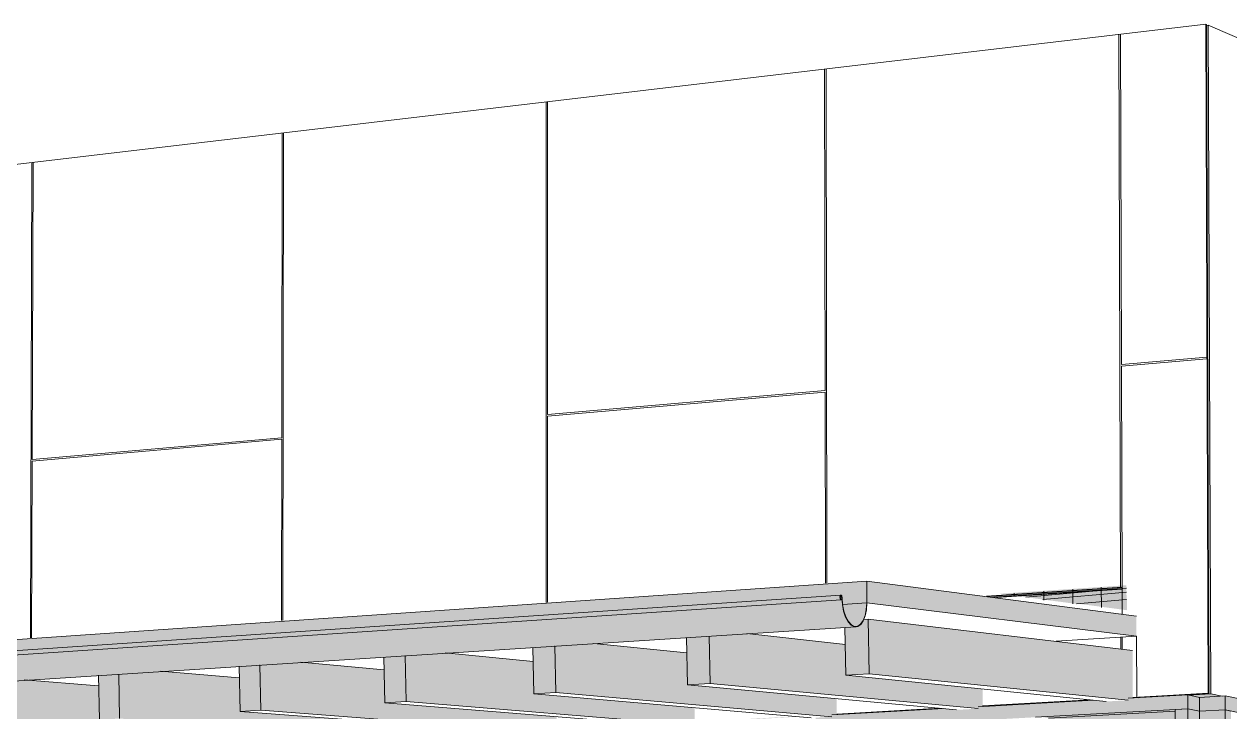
# Model space of a CAD drawing. Header units: inches. Extents: x 30764 to 92544, y -36095 to 66.
# Drawn here: x 30764.0844 to 30764.3252, y -164.8989 to -164.7615 of the extents above; entities that cross this region are included whole.
import ezdxf

# ---------------------------------------------------------------- set-up
doc = ezdxf.new("R2010")
doc.units = ezdxf.units.IN
doc.header["$MEASUREMENT"] = 0
for name, color, linetype, lineweight in [('A-GLAZ-CURT', 52, 'Continuous', 9), ('A-GLAZ-CWMG', 51, 'Continuous', 9), ('A-ROOF', 132, 'Continuous', 13), ('A-ROOF-OTLN', 132, 'Continuous', 9), ('A-WALL-PATT', 111, 'Continuous', 13), ('L-SITE-WALL', 31, 'Continuous', 13), ('S-BEAM', 12, 'Continuous', 9)]:
    doc.layers.add(name, color=color, linetype=linetype, lineweight=lineweight)

# ---------------------------------------------------------------- blocks, each defined once
blk = doc.blocks.new('FP_11-Entrance - Clinic')
at = {"layer": 'A-WALL-PATT', "lineweight": 9}
for p, q in [((30764.30344, -164.88635), (30764.30343, -164.88398)), ((30764.30375, -164.88638), (30764.30375, -164.88396))]:
    blk.add_line(p, q, dxfattribs=at)
blk = doc.blocks.new('FP_20-Entrance - Clinic')
at = {"layer": 'A-WALL-PATT', "lineweight": 9}
for p, q in [((30764.29957, -164.87807), (30764.29956, -164.87401)), ((30764.28215, -164.87578), (30764.28215, -164.87519)), ((30764.28807, -164.87656), (30764.28806, -164.87479)), ((30764.29388, -164.87732), (30764.29387, -164.87439))]:
    blk.add_line(p, q, dxfattribs=at)
blk = doc.blocks.new('FP_25-Entrance - Clinic')
at = {"layer": 'A-WALL-PATT', "lineweight": 9}
for p, q in [((30764.3034, -164.87404), (30764.30306, -164.76354)), ((30764.30358, -164.82952), (30764.30337, -164.7635)), ((30764.24438, -164.83468), (30764.24429, -164.77047)), ((30764.24473, -164.87319), (30764.24459, -164.77044)), ((30764.18865, -164.87703), (30764.18867, -164.77704)), ((30764.18894, -164.83951), (30764.18895, -164.777)), ((30764.13584, -164.84413), (30764.13595, -164.78326)), ((30764.13605, -164.88064), (30764.13621, -164.78323)), ((30764.08561, -164.8841), (30764.0859, -164.78916)), ((30764.08597, -164.84848), (30764.08616, -164.78913)), ((30764.32066, -164.82803), (30764.30358, -164.82952)), ((30764.30358, -164.82986), (30764.32066, -164.82838)), ((30764.30372, -164.87401), (30764.30358, -164.82986)), ((30764.24438, -164.83468), (30764.18894, -164.83951)), ((30764.18894, -164.83983), (30764.24438, -164.83501)), ((30764.24444, -164.87321), (30764.24438, -164.83501)), ((30764.18893, -164.87701), (30764.18894, -164.83983)), ((30764.13584, -164.84413), (30764.08597, -164.84848)), ((30764.08597, -164.84879), (30764.13584, -164.84445)), ((30764.13578, -164.88066), (30764.13584, -164.84445)), ((30764.08586, -164.88408), (30764.08597, -164.84879))]:
    blk.add_line(p, q, dxfattribs=at)

msp = doc.modelspace()

# ---------------------------------------------------------------- hatches: boundary and pattern name
at = {"layer": 'A-GLAZ-CURT', "transparency": 33554458}
msp.add_hatch(color=256, dxfattribs=at).paths.add_polyline_path([(30764.2892, -164.96155), (30764.31451, -164.9609), (30764.31429, -164.89879), (30764.28903, -164.90017), (30764.28919, -164.96148)], flags=0)
at = {"layer": 'A-GLAZ-CWMG', "lineweight": 5}
for points in [[(30764.28642, -164.89998), (30764.31684, -164.89832), (30764.31683, -164.89553), (30764.30494, -164.89619), (30764.30494, -164.89659), (30764.30053, -164.89683), (30764.29805, -164.89658), (30764.28641, -164.89723), (30764.28641, -164.89762)], [(30764.3441, -164.9025), (30764.34409, -164.89981), (30764.32428, -164.89572), (30764.32429, -164.89851), (30764.34243, -164.90216)], [(30764.28903, -164.90017), (30764.3143, -164.89879), (30764.31429, -164.89845), (30764.28766, -164.89991), (30764.28782, -164.89994)], [(30764.29009, -164.90036), (30764.3143, -164.89905), (30764.31429, -164.89879), (30764.28903, -164.90017)], [(30764.31451, -164.9623), (30764.31706, -164.96224), (30764.31684, -164.89832), (30764.31429, -164.89845), (30764.31451, -164.96148)], [(30764.31942, -164.96245), (30764.31918, -164.89878), (30764.31684, -164.89832), (30764.31706, -164.96224), (30764.31919, -164.96243)], [(30764.31942, -164.96245), (30764.32453, -164.96232), (30764.32429, -164.89851), (30764.31919, -164.89878), (30764.31942, -164.96224)], [(30764.32569, -164.96243), (30764.32545, -164.89874), (30764.32429, -164.89851), (30764.32453, -164.96232), (30764.32504, -164.96237)]]:
    msp.add_hatch(color=256, dxfattribs=at).paths.add_polyline_path(points, flags=0)
at = {"layer": 'A-GLAZ-CWMG'}
for points in [[(30764.31919, -164.89878), (30764.31918, -164.89601), (30764.31683, -164.89553), (30764.31684, -164.89832), (30764.31918, -164.89878)], [(30764.31919, -164.89878), (30764.32429, -164.89851), (30764.32428, -164.89572), (30764.31918, -164.89601), (30764.31919, -164.89831)], [(30764.24248, -164.90237), (30764.28642, -164.89998), (30764.28641, -164.89723), (30764.27493, -164.89787), (30764.27493, -164.89826), (30764.27064, -164.8985), (30764.26807, -164.89825), (30764.24575, -164.8995), (30764.24575, -164.89988), (30764.24247, -164.90007)]]:
    msp.add_hatch(color=256, dxfattribs=at).paths.add_polyline_path(points, flags=0)
at = {"layer": 'A-ROOF', "lineweight": 5}
for points in [[(30763.96639, -164.89449), (30764.24758, -164.87556), (30764.24769, -164.87566), (30764.24777, -164.87588), (30764.24779, -164.87607), (30764.24788, -164.87745), (30764.25273, -164.87713), (30764.25273, -164.8728), (30763.96641, -164.89241), (30763.96639, -164.8941)], [(30764.30658, -164.88379), (30764.30657, -164.87981), (30764.25273, -164.8728), (30764.25273, -164.87714), (30764.30433, -164.88351)]]:
    msp.add_hatch(color=256, dxfattribs=at).paths.add_polyline_path(points, flags=0)
at = {"layer": 'A-ROOF-OTLN', "lineweight": 5}
for points in [[(30763.96001, -164.89574), (30764.24754, -164.8765), (30764.24744, -164.87639), (30764.24736, -164.8762), (30764.24734, -164.87596), (30764.24738, -164.87575), (30764.24746, -164.87561), (30764.24751, -164.87558), (30763.95985, -164.89497), (30763.95974, -164.89509), (30763.9597, -164.89528), (30763.95972, -164.89548), (30763.95981, -164.89565), (30763.95994, -164.89573)], [(30763.96326, -164.90034), (30764.25025, -164.88191), (30764.24961, -164.8816), (30764.249, -164.88094), (30764.24848, -164.87999), (30764.24808, -164.87881), (30764.24783, -164.87747), (30764.24774, -164.87608), (30764.2474, -164.8761), (30764.24745, -164.8763), (30764.24751, -164.87637), (30764.24767, -164.87636), (30764.24769, -164.87645), (30764.2476, -164.87651), (30763.96022, -164.89574), (30763.96029, -164.89657), (30763.96059, -164.89771), (30763.96108, -164.89872), (30763.96172, -164.89953), (30763.96246, -164.90008)], [(30764.25025, -164.88191), (30764.2509, -164.88186), (30764.2515, -164.88146), (30764.25201, -164.88072), (30764.25241, -164.87971), (30764.25265, -164.87849), (30764.25271, -164.87713), (30764.25269, -164.87713), (30764.25261, -164.87845), (30764.25237, -164.87965), (30764.25198, -164.88065), (30764.25148, -164.88137), (30764.25089, -164.88177), (30764.25025, -164.88182), (30764.24962, -164.88151), (30764.24902, -164.88087), (30764.24851, -164.87993), (30764.24812, -164.87877), (30764.24787, -164.87746), (30764.24775, -164.87585), (30764.24768, -164.87567), (30764.24757, -164.87558), (30764.24746, -164.87561), (30764.24738, -164.87575), (30764.24734, -164.87596), (30764.24736, -164.8762), (30764.24744, -164.87639), (30764.24754, -164.8765), (30764.24765, -164.87649), (30764.2477, -164.87644), (30764.24767, -164.87636), (30764.24758, -164.87641), (30764.2475, -164.87637), (30764.24743, -164.87624), (30764.24739, -164.87606), (30764.2474, -164.87588), (30764.24745, -164.87574), (30764.24753, -164.87567), (30764.24761, -164.8757), (30764.24769, -164.87581), (30764.24773, -164.87598), (30764.24783, -164.87747), (30764.24808, -164.87881), (30764.24848, -164.87999), (30764.249, -164.88094), (30764.24961, -164.8816)], [(30764.25025, -164.88182), (30764.2509, -164.88176), (30764.2515, -164.88134), (30764.25201, -164.88057), (30764.25237, -164.87965), (30764.25261, -164.87845), (30764.25269, -164.87713), (30764.24788, -164.87746), (30764.24814, -164.87879), (30764.24855, -164.87998), (30764.2491, -164.88093), (30764.24962, -164.8815), (30764.25025, -164.88181)]]:
    msp.add_hatch(color=256, dxfattribs=at).paths.add_polyline_path(points, flags=0)
h = msp.add_hatch(color=256, dxfattribs=at)
h.paths.add_polyline_path([(30764.24758, -164.87641), (30764.24765, -164.87636), (30764.24754, -164.8764), (30764.24757, -164.87641)], flags=0)
h.paths.add_polyline_path([(30764.2474, -164.8761), (30764.24774, -164.87608), (30764.24772, -164.87589), (30764.24765, -164.87575), (30764.24757, -164.87567), (30764.24748, -164.87569), (30764.24741, -164.87583), (30764.24739, -164.87601), (30764.2474, -164.8761)], flags=0)
at = {"layer": 'L-SITE-WALL', "lineweight": 5}
for points in [[(30764.30714, -164.89606), (30764.32141, -164.89529), (30764.32091, -164.76171), (30764.32057, -164.76175), (30764.32105, -164.89521), (30764.30714, -164.89599)], [(30764.32105, -164.89521), (30764.32057, -164.76155), (30764.32042, -164.76149), (30764.3209, -164.89518)], [(30764.27685, -164.87584), (30764.30372, -164.87406), (30764.30372, -164.87401), (30764.27663, -164.87581)], [(30764.30598, -164.89605), (30764.32105, -164.89521), (30764.3209, -164.89518), (30764.30583, -164.89602)], [(30764.31918, -164.896), (30764.32368, -164.89575), (30764.32141, -164.89529), (30764.31691, -164.89554), (30764.31882, -164.89593)], [(30764.30707, -164.89607), (30764.30714, -164.89606), (30764.30714, -164.89599), (30764.30677, -164.89601)]]:
    msp.add_hatch(color=256, dxfattribs=at).paths.add_polyline_path(points, flags=0)
h = msp.add_hatch(color=256, dxfattribs=at)
h.paths.add_polyline_path([(30764.00339, -164.91304), (30764.00895, -164.91273), (30764.00803, -164.91268), (30764.0028, -164.91297)], flags=0)
h.paths.add_polyline_path([(30764.01718, -164.91227), (30764.03196, -164.91144), (30764.03104, -164.91139), (30764.01664, -164.91221), (30764.01715, -164.91227)], flags=0)
h.paths.add_polyline_path([(30764.04019, -164.91098), (30764.05554, -164.91013), (30764.05464, -164.91007), (30764.03972, -164.91093)], flags=0)
h.paths.add_polyline_path([(30764.06379, -164.90966), (30764.07972, -164.90877), (30764.07884, -164.90872), (30764.06337, -164.90961)], flags=0)
h.paths.add_polyline_path([(30764.08798, -164.90831), (30764.10454, -164.90739), (30764.10367, -164.90733), (30764.08743, -164.90824), (30764.08763, -164.90827)], flags=0)
h.paths.add_polyline_path([(30764.1128, -164.90693), (30764.13, -164.90596), (30764.12915, -164.90591), (30764.11226, -164.90685), (30764.11268, -164.90691)], flags=0)
h.paths.add_polyline_path([(30764.13827, -164.9055), (30764.15607, -164.9045), (30764.15531, -164.90444), (30764.13774, -164.90543), (30764.13804, -164.90547)], flags=0)
h.paths.add_polyline_path([(30764.16442, -164.90404), (30764.18277, -164.90299), (30764.18214, -164.90294), (30764.1639, -164.90396), (30764.16424, -164.90401)], flags=0)
h.paths.add_polyline_path([(30764.19127, -164.90254), (30764.21044, -164.90145), (30764.20978, -164.9014), (30764.19076, -164.90246), (30764.19114, -164.90252)], flags=0)
h.paths.add_polyline_path([(30764.21884, -164.901), (30764.23887, -164.89987), (30764.238, -164.89982), (30764.21835, -164.90092), (30764.21878, -164.90099)], flags=0)
h.paths.add_polyline_path([(30764.24719, -164.89942), (30764.26807, -164.89825), (30764.26732, -164.89818), (30764.24671, -164.89933), (30764.24717, -164.89941)], flags=0)
h.paths.add_polyline_path([(30764.27632, -164.89779), (30764.29805, -164.89657), (30764.29732, -164.8965), (30764.27585, -164.8977)], flags=0)
h.paths.add_polyline_path([(30764.30628, -164.89611), (30764.30707, -164.89607), (30764.30662, -164.89598), (30764.30583, -164.89602)], flags=0)
at = {"layer": 'S-BEAM', "lineweight": 5}
for points in [[(30764.27799, -164.87597), (30764.30374, -164.87427), (30764.30373, -164.87404), (30764.27687, -164.87582)], [(30764.28452, -164.876), (30764.30459, -164.87421), (30764.30458, -164.87361), (30764.27926, -164.8753)], [(30764.27861, -164.87606), (30764.30374, -164.87439), (30764.30374, -164.87427), (30764.27799, -164.87597)], [(30764.28787, -164.87645), (30764.30458, -164.87494), (30764.30458, -164.87421), (30764.28451, -164.876), (30764.28757, -164.87641)], [(30764.2946, -164.87734), (30764.3046, -164.87646), (30764.30458, -164.87496), (30764.28787, -164.87645)], [(30764.30469, -164.87859), (30764.30467, -164.87638), (30764.29468, -164.87726), (30764.30467, -164.87859)], [(30764.30494, -164.89659), (30764.30494, -164.89619), (30764.30628, -164.89611), (30764.30583, -164.89602), (30764.3058, -164.88663), (30764.25296, -164.88037), (30764.25319, -164.89132), (30764.30413, -164.89651)], [(30764.27493, -164.89826), (30764.27493, -164.89787), (30764.27632, -164.89779), (30764.27585, -164.8977), (30764.27585, -164.89428), (30764.24857, -164.89153), (30764.24844, -164.88543), (30764.22876, -164.88326), (30764.22122, -164.88376), (30764.22142, -164.89321), (30764.27308, -164.89808)], [(30764.24575, -164.89988), (30764.24575, -164.8995), (30764.2471, -164.8994), (30764.24671, -164.89933), (30764.2467, -164.8962), (30764.21691, -164.89342), (30764.21678, -164.88713), (30764.19817, -164.88522), (30764.19041, -164.88574), (30764.1906, -164.89505), (30764.24115, -164.89948)], [(30764.21737, -164.90146), (30764.21737, -164.90108), (30764.21884, -164.901), (30764.21835, -164.90092), (30764.21835, -164.89805), (30764.1862, -164.89526), (30764.18607, -164.88882), (30764.16847, -164.88713), (30764.1605, -164.88766), (30764.16069, -164.89683), (30764.21243, -164.90106)], [(30764.16286, -164.9045), (30764.16286, -164.90413), (30764.16442, -164.90404), (30764.1639, -164.90396), (30764.1639, -164.90152), (30764.12747, -164.89876), (30764.12733, -164.89211), (30764.11161, -164.89078), (30764.10326, -164.89134), (30764.10345, -164.90024), (30764.16041, -164.90432)], [(30764.18975, -164.903), (30764.18975, -164.90263), (30764.19127, -164.90254), (30764.19076, -164.90246), (30764.19076, -164.89982), (30764.1564, -164.89704), (30764.15626, -164.89048), (30764.13963, -164.88898), (30764.13146, -164.88953), (30764.13166, -164.89856), (30764.18904, -164.90295)], [(30764.13668, -164.90596), (30764.13669, -164.90559), (30764.13827, -164.9055), (30764.13774, -164.90543), (30764.13775, -164.90317), (30764.09937, -164.90044), (30764.09923, -164.89371), (30764.08437, -164.89253), (30764.07586, -164.8931), (30764.07604, -164.90188), (30764.13439, -164.9058)]]:
    msp.add_hatch(color=256, dxfattribs=at).paths.add_polyline_path(points, flags=0)
at = {"layer": 'S-BEAM'}
for points in [[(30764.24852, -164.8916), (30764.25319, -164.89132), (30764.25296, -164.88037), (30764.25213, -164.88042), (30764.25199, -164.88076), (30764.25148, -164.88146), (30764.25089, -164.88185), (30764.24832, -164.88202), (30764.24836, -164.88362)], [(30764.21689, -164.89348), (30764.22142, -164.89321), (30764.22122, -164.88376), (30764.21669, -164.88406), (30764.21682, -164.89009)], [(30764.18621, -164.89531), (30764.1906, -164.89505), (30764.19041, -164.88574), (30764.18601, -164.88603), (30764.1861, -164.89007)], [(30764.15643, -164.89709), (30764.16069, -164.89683), (30764.1605, -164.88766), (30764.15623, -164.88794), (30764.15642, -164.89654)], [(30764.12751, -164.89881), (30764.13166, -164.89856), (30764.13146, -164.88953), (30764.12732, -164.88979), (30764.12746, -164.89653)], [(30764.09943, -164.90048), (30764.10345, -164.90024), (30764.10326, -164.89134), (30764.09924, -164.8916), (30764.09934, -164.89651)]]:
    msp.add_hatch(color=256, dxfattribs=at).paths.add_polyline_path(points, flags=0)

# ---------------------------------------------------------------- linework, layer by layer
at = {"layer": 'A-GLAZ-CURT'}
msp.add_line((30764.3143, -164.89879), (30764.28903, -164.90017), dxfattribs=at)
at = {"layer": 'A-GLAZ-CWMG'}
for p, q in [((30764.31683, -164.89553), (30764.30494, -164.89619)), ((30764.31683, -164.89553), (30764.31684, -164.89832)), ((30764.31918, -164.89601), (30764.31683, -164.89553)), ((30764.32428, -164.89572), (30764.31918, -164.89601)), ((30764.32429, -164.89851), (30764.32428, -164.89572)), ((30764.34409, -164.89981), (30764.32428, -164.89572)), ((30764.26807, -164.89825), (30764.24575, -164.8995)), ((30764.28641, -164.89723), (30764.27493, -164.89787)), ((30764.29805, -164.89658), (30764.28641, -164.89723)), ((30764.31919, -164.89878), (30764.31918, -164.89601)), ((30764.31918, -164.89601), (30764.31919, -164.89878)), ((30764.28642, -164.89998), (30764.31684, -164.89832)), ((30764.31429, -164.89845), (30764.31684, -164.89832)), ((30764.31429, -164.89845), (30764.31451, -164.9623)), ((30764.31684, -164.89832), (30764.31919, -164.89878)), ((30764.31706, -164.96224), (30764.31684, -164.89832)), ((30764.31684, -164.89832), (30764.31919, -164.89878)), ((30764.31919, -164.89878), (30764.32429, -164.89851)), ((30764.31919, -164.89878), (30764.32429, -164.89851)), ((30764.31919, -164.89878), (30764.31942, -164.96245)), ((30764.31942, -164.96245), (30764.31919, -164.89878)), ((30764.32429, -164.89851), (30764.32545, -164.89874)), ((30764.32429, -164.89851), (30764.32453, -164.96232)), ((30764.3441, -164.9025), (30764.32429, -164.89851))]:
    msp.add_line(p, q, dxfattribs=at)
at = {"layer": 'A-ROOF'}
for p, q in [((30763.96641, -164.89241), (30764.25273, -164.8728)), ((30764.25273, -164.8728), (30764.30657, -164.87981)), ((30764.25273, -164.8728), (30764.25273, -164.87714)), ((30764.30658, -164.88379), (30764.25273, -164.87714))]:
    msp.add_line(p, q, dxfattribs=at)
at = {"layer": 'A-ROOF-OTLN'}
for p, q in [((30763.95994, -164.89494), (30764.24753, -164.87557)), ((30764.24759, -164.87651), (30763.96, -164.89574)), ((30764.24767, -164.87636), (30764.2475, -164.87637)), ((30764.24767, -164.87636), (30764.24763, -164.8764)), ((30764.2477, -164.87644), (30764.24767, -164.87636)), ((30764.25269, -164.87713), (30764.24788, -164.87745)), ((30764.25273, -164.87714), (30764.25269, -164.87713)), ((30764.25057, -164.88193), (30763.96366, -164.90035))]:
    msp.add_line(p, q, dxfattribs=at)
for points in [[(30764.24778, -164.87609, 0), (30764.24778, -164.87597, 0), (30764.24775, -164.87585, 0), (30764.24772, -164.87575, 0), (30764.24768, -164.87567, 0), (30764.24763, -164.87561, 0), (30764.24757, -164.87558, 0), (30764.24751, -164.87558, 0), (30764.24746, -164.87561, 0), (30764.24742, -164.87566, 0), (30764.24738, -164.87575, 0), (30764.24735, -164.87585, 0), (30764.24734, -164.87596, 0), (30764.24735, -164.87608, 0), (30764.24736, -164.8762, 0), (30764.24739, -164.8763, 0), (30764.24744, -164.87639, 0), (30764.24749, -164.87646, 0), (30764.24754, -164.8765, 0), (30764.2476, -164.87651, 0), (30764.24765, -164.87649, 0), (30764.2477, -164.87644, 0)], [(30764.24759, -164.87641, 0), (30764.24758, -164.87641, 0), (30764.24754, -164.8764, 0), (30764.2475, -164.87637, 0), (30764.24746, -164.87631, 0), (30764.24743, -164.87624, 0), (30764.2474, -164.87616, 0), (30764.24739, -164.87606, 0), (30764.24739, -164.87597, 0), (30764.2474, -164.87588, 0), (30764.24742, -164.8758, 0), (30764.24745, -164.87574, 0), (30764.24748, -164.87569, 0), (30764.24753, -164.87567, 0), (30764.24754, -164.87567, 0)], [(30764.24757, -164.87567, 0), (30764.24761, -164.8757, 0), (30764.24765, -164.87575, 0), (30764.24769, -164.87581, 0), (30764.24772, -164.87589, 0), (30764.24773, -164.87598, 0), (30764.24774, -164.87608, 0)], [(30764.24774, -164.87608, 0), (30764.24783, -164.87747, 0), (30764.24808, -164.87881, 0), (30764.24848, -164.87999, 0), (30764.249, -164.88094, 0), (30764.24961, -164.8816, 0), (30764.25025, -164.88191, 0), (30764.2509, -164.88186, 0), (30764.2515, -164.88146, 0), (30764.25201, -164.88072, 0), (30764.25241, -164.87971, 0), (30764.25265, -164.87849, 0), (30764.25273, -164.87714, 0)], [(30764.25269, -164.87713, 0), (30764.25261, -164.87845, 0), (30764.25237, -164.87965, 0), (30764.25198, -164.88065, 0), (30764.25148, -164.88137, 0), (30764.25089, -164.88177, 0), (30764.25025, -164.88182, 0), (30764.24962, -164.88151, 0), (30764.24902, -164.88087, 0), (30764.24851, -164.87993, 0), (30764.24812, -164.87877, 0), (30764.24787, -164.87746, 0), (30764.24778, -164.87609, 0)]]:
    msp.add_polyline3d(points, dxfattribs=at)
at = {"layer": 'L-SITE-WALL'}
for p, q in [((30764.32042, -164.76149), (30763.85885, -164.81596)), ((30764.3209, -164.89518), (30764.32042, -164.76149)), ((30764.32057, -164.76155), (30764.32042, -164.76149)), ((30764.32057, -164.76155), (30764.32105, -164.89521)), ((30764.32093, -164.76171), (30764.32057, -164.76175)), ((30764.57119, -164.87043), (30764.32093, -164.76171)), ((30764.32093, -164.76171), (30764.32141, -164.89529)), ((30764.27663, -164.87581), (30764.30372, -164.87401)), ((30764.30372, -164.87406), (30764.27685, -164.87584)), ((30764.30372, -164.87401), (30764.30373, -164.87943)), ((30764.30658, -164.88379), (30764.29054, -164.88478)), ((30764.30662, -164.89598), (30764.30658, -164.88379)), ((30764.30375, -164.88396), (30764.30375, -164.88638)), ((30764.30583, -164.89602), (30764.3209, -164.89518)), ((30764.32105, -164.89521), (30764.30598, -164.89605)), ((30764.31691, -164.89554), (30764.32141, -164.89529)), ((30764.3209, -164.89518), (30764.32105, -164.89521)), ((30764.32141, -164.89529), (30764.32368, -164.89575)), ((30764.24671, -164.89933), (30764.26732, -164.89818)), ((30764.27585, -164.8977), (30764.29732, -164.8965)), ((30764.30707, -164.89607), (30764.30662, -164.89598)), ((30764.30714, -164.89606), (30764.30714, -164.89599))]:
    msp.add_line(p, q, dxfattribs=at)
at = {"layer": 'S-BEAM'}
for p, q in [((30764.27799, -164.87597), (30764.30374, -164.87427)), ((30764.27861, -164.87606), (30764.30374, -164.87439)), ((30764.30458, -164.87421), (30764.28451, -164.876)), ((30764.28787, -164.87645), (30764.30458, -164.87496)), ((30764.3046, -164.87646), (30764.2946, -164.87734)), ((30764.25296, -164.88037), (30764.25213, -164.88042)), ((30764.25319, -164.89132), (30764.25296, -164.88037)), ((30764.25296, -164.88037), (30764.3058, -164.88663)), ((30764.22142, -164.89321), (30764.22122, -164.88376)), ((30764.22876, -164.88326), (30764.24844, -164.88543)), ((30764.24832, -164.88202), (30764.24852, -164.8916)), ((30764.18601, -164.88603), (30764.18621, -164.89531)), ((30764.1906, -164.89505), (30764.19041, -164.88574)), ((30764.19817, -164.88522), (30764.21678, -164.88713)), ((30764.21669, -164.88406), (30764.21689, -164.89348)), ((30764.15623, -164.88794), (30764.15643, -164.89709)), ((30764.16069, -164.89683), (30764.1605, -164.88766)), ((30764.16847, -164.88713), (30764.18607, -164.88882)), ((30764.11161, -164.89078), (30764.12733, -164.89211)), ((30764.12732, -164.88979), (30764.12751, -164.89881)), ((30764.13166, -164.89856), (30764.13146, -164.88953)), ((30764.13963, -164.88898), (30764.15626, -164.89048)), ((30764.08437, -164.89253), (30764.09923, -164.89371)), ((30764.09924, -164.8916), (30764.09943, -164.90048)), ((30764.10345, -164.90024), (30764.10326, -164.89134)), ((30764.21689, -164.89348), (30764.22142, -164.89321)), ((30764.27493, -164.89826), (30764.22142, -164.89321)), ((30764.24852, -164.8916), (30764.25319, -164.89132)), ((30764.30053, -164.89683), (30764.24852, -164.8916)), ((30764.30494, -164.89659), (30764.25319, -164.89132)), ((30764.18621, -164.89531), (30764.1906, -164.89505)), ((30764.24158, -164.90012), (30764.18621, -164.89531)), ((30764.24575, -164.89988), (30764.1906, -164.89505)), ((30764.27064, -164.8985), (30764.21689, -164.89348)), ((30764.15643, -164.89709), (30764.16069, -164.89683)), ((30764.21331, -164.90169), (30764.15643, -164.89709)), ((30764.21737, -164.90146), (30764.16069, -164.89683)), ((30764.12751, -164.89881), (30764.13166, -164.89856)), ((30764.1858, -164.90322), (30764.12751, -164.89881)), ((30764.18975, -164.903), (30764.13166, -164.89856))]:
    msp.add_line(p, q, dxfattribs=at)

# ---------------------------------------------------------------- block references
at = {"layer": 'A-GLAZ-CURT'}
msp.add_blockref('FP_20-Entrance - Clinic', (0, 0), dxfattribs=at)
at = {"layer": 'L-SITE-WALL', "lineweight": 9}
for name in ['FP_25-Entrance - Clinic', 'FP_11-Entrance - Clinic']:
    msp.add_blockref(name, (0, 0), dxfattribs=at)

doc.saveas('drawing.dxf')
